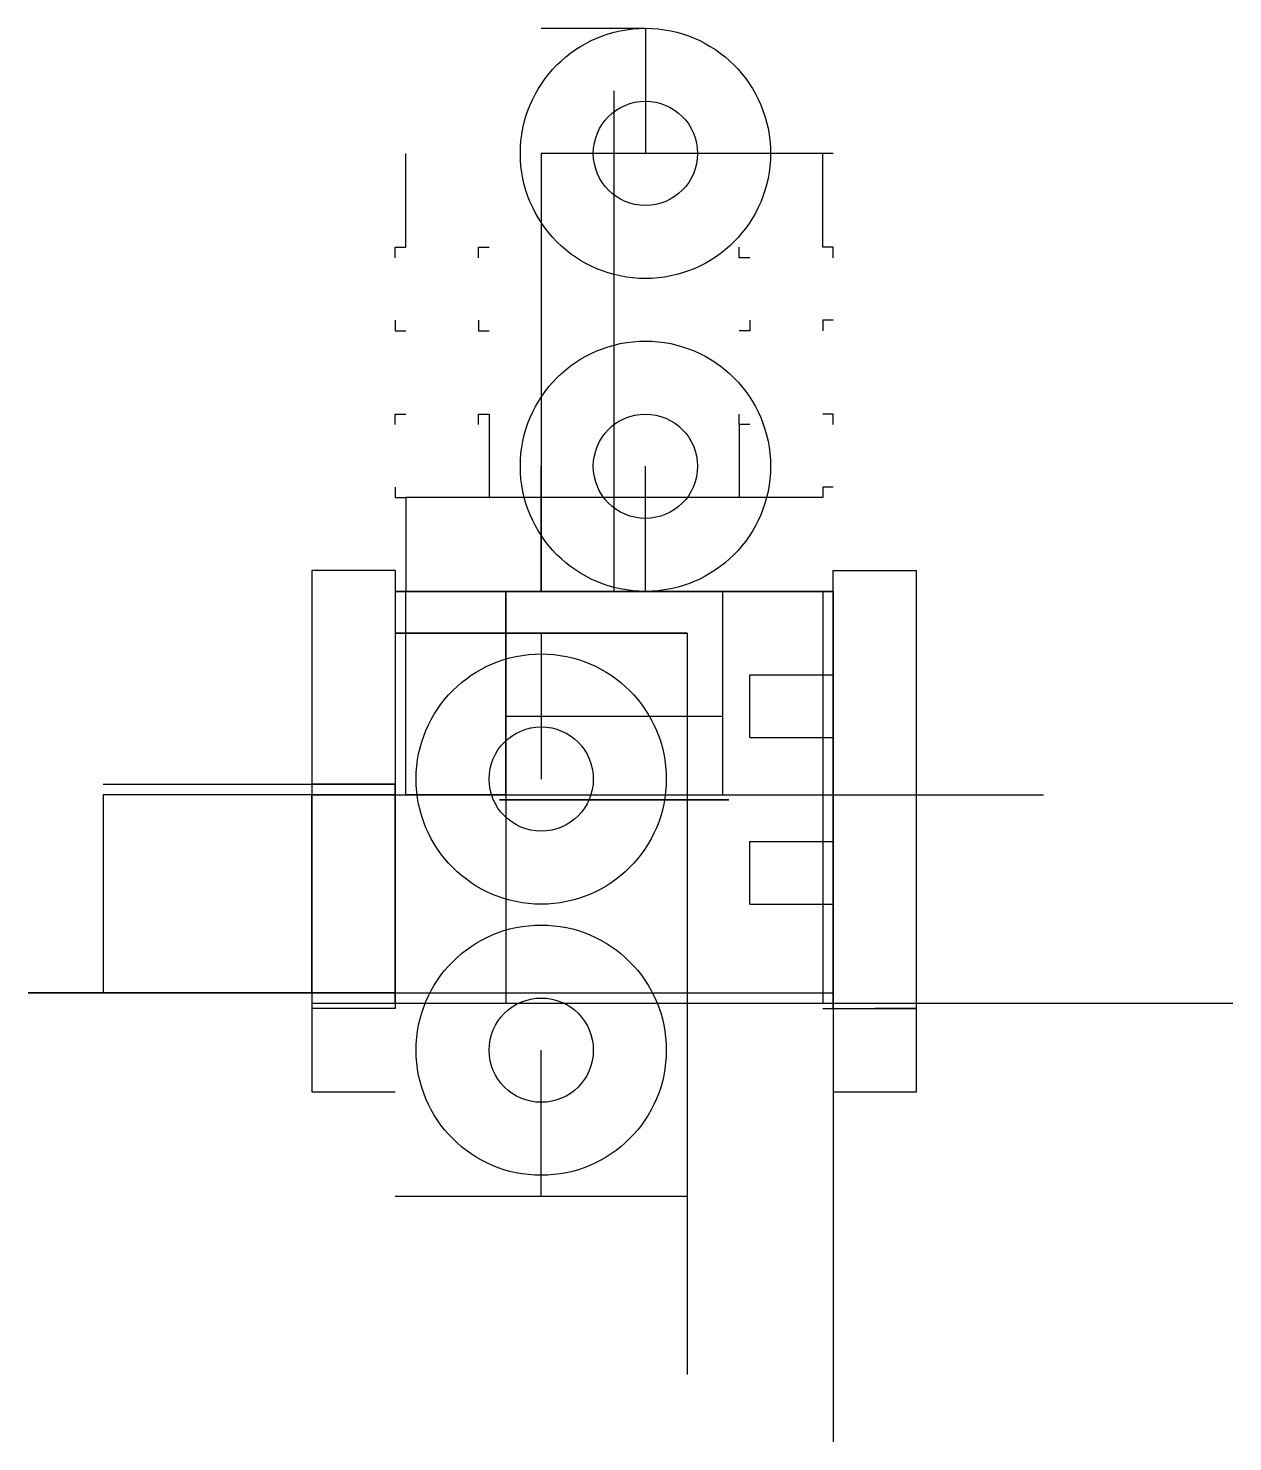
# Model space of a CAD drawing. Header units: millimetres. Extents: x -9.1 to 19.8, y -10.6 to 23.3.
import ezdxf

# ---------------------------------------------------------------- set-up
doc = ezdxf.new("R2010")
doc.units = ezdxf.units.MM
doc.layers.get('0').update_dxf_attribs({"true_color": 0xc2ced6})

msp = doc.modelspace()

# ---------------------------------------------------------------- linework, layer by layer
for p, q in [((3.25, 23.25, 2.5), (5.75, 23.25, 2.5)), ((5.75, 23.25, 2.5), (5.75, 21.25, 2.5)), ((5.75, 23.25, 2.5), (5.75, 20.25, 2.5)), ((5, 9.75, 30), (5, 21.75, 30)), ((0, 18, 30), (0, 20.25, 30)), ((10.25, 20.25), (3.25, 20.25)), ((3.25, 20.25), (3.25, 9.75)), ((3.25, 20.25), (3.25, 17.75)), ((10, 18, 30), (10, 20.25, 30)), ((-0.25, 17.75, 30), (-0.25, 18, 30)), ((-0.25, 18, 30), (0, 18, 30)), ((1.75, 17.75, 30), (1.75, 18, 30)), ((1.75, 18, 30), (2, 18, 30)), ((8, 17.75, 30), (8, 18, 30)), ((10.25, 18, 30), (10, 18, 30)), ((10.25, 17.75, 30), (10.25, 18, 30)), ((8.25, 17.75, 30), (8, 17.75, 30)), ((-0.25, 16.25, 30), (-0.25, 16, 30)), ((-0.25, 16, 30), (0, 16, 30)), ((1.75, 16.25, 30), (1.75, 16, 30)), ((1.75, 16, 30), (2, 16, 30)), ((8.25, 16, 30), (8, 16, 30)), ((8.25, 16.25, 30), (8.25, 16, 30)), ((10.25, 16.25, 30), (10, 16.25, 30)), ((10, 16.25, 30), (10, 16, 30)), ((-0.25, 13.75, 30), (-0.25, 14, 30)), ((-0.25, 14, 30), (0, 14, 30)), ((1.75, 13.75, 30), (1.75, 14, 30)), ((1.75, 14, 30), (2, 14, 30)), ((2, 14, 30), (2, 12, 30)), ((8, 13.75, 30), (8, 14, 30)), ((10.25, 14, 30), (10, 14, 30)), ((10.25, 13.75, 30), (10.25, 14, 30)), ((8.25, 13.75, 30), (8, 13.75, 30)), ((8, 13.75, 30), (8, 12, 30)), ((3.25, 9.75), (3.25, 12.75)), ((5.75, 9.75, 2.5), (5.75, 12.75, 2.5)), ((-0.25, 12.25, 30), (-0.25, 12, 30)), ((3.25, 9.75), (3.25, 12.25)), ((10.25, 12.25, 30), (10, 12.25, 30)), ((10, 12.25, 30), (10, 12, 30)), ((-0.25, 12, 30), (0, 12, 30)), ((10, 12, 30), (0, 12, 30)), ((0, 12, 30), (0, 9.75, 30)), ((-0.25, 10.25), (-2.25, 10.25)), ((-2.25, 10.25), (-2.25, -0.25)), ((-0.25, 10.25), (-0.25, 10)), ((10.25, 10), (10.25, 10.25)), ((10.25, -0.25), (10.25, 10.25)), ((10.25, 10.25), (12.25, 10.25)), ((12.25, -0.25), (12.25, 10.25)), ((-0.25, 10), (-0.25, -0.25)), ((3.25, 9.75), (-0.25, 9.75)), ((-0.25, 9.75), (-0.25, 8.75)), ((10.25, 9.75, 30), (-0.25, 9.75, 30)), ((-0.25, 9.75, 30), (-0.25, 5.125, 30)), ((-0.25, 9.75, 30), (5, 9.75, 30)), ((-0.25, 9.75, 30), (0, 9.75, 30)), ((0, 4.875, 30), (0, 9.75, 30)), ((5, 9.75, 30), (2.4, 9.75, 30)), ((2.4, 9.75, 30), (7.6, 9.75, 30)), ((2.4, 6.75, 30), (2.4, 9.75, 30)), ((2.4, 9.75, 30), (2.4, 9.75, 15)), ((2.4, 9.75, 15), (2.4, 4.875, 15)), ((2.4, 4.875, 30), (2.4, 9.75, 30)), ((10.25, 9.75), (3.25, 9.75)), ((3.25, 9.75, 2.5), (10.25, 9.75, 2.5)), ((5, 9.75, 30), (5, 9.75, 27.5)), ((5, 9.75, 27.5), (5, 9.75, 17.5)), ((7.6, 9.75, 30), (7.6, 6.75, 30)), ((7.6, 9.75, 30), (7.6, 4.875, 30)), ((7.6, 9.75, 15), (7.6, 4.875, 15)), ((10.25, 9.75, 30), (10, 9.75, 30)), ((10, 9.75, 30), (10, -0.125, 30)), ((10.25, 9.75, 30), (10.25, -10.638, 30)), ((-0.25, 8.75), (6.75, 8.75)), ((6.75, 8.75, 2.5), (-0.25, 8.75, 2.5)), ((-0.25, 8.75, 2.5), (3.25, 8.75, 2.5)), ((3.25, 8.75, 2.5), (3.25, 5.25, 2.5)), ((6.75, 8.75), (6.75, -9.023)), ((8.25, 6.25), (8.25, 7.75)), ((8.25, 7.75), (10.25, 7.75)), ((7.6, 6.75, 30), (2.4, 6.75, 30)), ((2.4, 6.75, 30), (2.4, -0.125, 30)), ((8.25, 6.25), (10.25, 6.25)), ((-7.25, 5.125, 15), (-2.25, 5.125, 15)), ((-0.25, 5.125, 30), (-2.25, 5.125, 30)), ((-2.25, 5.125, 10), (-2.25, 5.125, 15)), ((-2.25, 5.125, 15), (-0.25, 5.125, 15)), ((-2.25, 5.125, 15), (-2.25, 4.875, 15)), ((-0.25, 5.125, 30), (-0.25, 4.875, 30)), ((-0.25, -0.125, 15), (-0.25, 5.125, 15)), ((-2.25, 4.875, 30), (-7.25, 4.875, 30)), ((-2.25, 4.875, 15), (-7.25, 4.875, 15)), ((-0.25, 4.875, 30), (-2.25, 4.875, 30)), ((-2.25, 4.875, 15), (-0.25, 4.875, 15)), ((-0.25, 4.875, 30), (0, 4.875, 30)), ((2.4, 4.875, 15), (2.4, 4.875, 30)), ((2.4, 4.875, 30), (15.295, 4.875, 30)), ((7.6, 4.875, 30), (7.6, 4.875, -28.754)), ((8.25, 2.25), (8.25, 3.75)), ((8.25, 3.75), (10.25, 3.75)), ((8.25, 2.25), (10.25, 2.25)), ((-7.25, 0.125, 15), (-2.25, 0.125, 15)), ((-0.25, 0.125, 30), (-2.25, 0.125, 30)), ((-2.25, 0.125, 15), (-0.25, 0.125, 15)), ((-0.25, -0.125, 30), (-0.25, 0.125, 30)), ((-0.25, 0.125, 30), (10.25, 0.125, 30)), ((-2.25, -0.125, 30), (19.833, -0.125, 30)), ((-2.25, -0.125, 10), (-0.25, -0.125, 10)), ((-2.25, -0.125, 15), (-2.25, -0.125, 10)), ((-2.25, -0.125, 10), (-0.25, -0.125, 10)), ((-2.25, -0.125, 15), (-0.25, -0.125, 15)), ((-2.25, -0.25), (-2.25, -2.25)), ((-0.25, -0.25), (-2.25, -0.25)), ((10, -0.25), (10.25, -0.25)), ((10.25, -0.25), (12.25, -0.25)), ((12.25, -0.25), (11.25, -0.25)), ((12.25, -2.25), (12.25, -0.25)), ((3.25, -4.75, 2.5), (3.25, -1.25, 2.5)), ((-2.25, -2.25), (-0.25, -2.25)), ((10.25, -2.25), (12.25, -2.25)), ((-0.25, -4.75), (6.75, -4.75)), ((-0.25, -4.75, 2.5), (3.25, -4.75, 2.5))]:
    msp.add_line(p, q)
at = {"extrusion": (-7.4794e-15, -1, 0)}
for p, q in [((7.6, 9.75, 30), (7.6, 9.75, 13.15)), ((10, 9.75, 15), (7.6, 9.75, 15))]:
    msp.add_line(p, q, dxfattribs=at)
at = {"extrusion": (-2.66914e-15, -1, 0)}
msp.add_line((2.4, 4.875, 15), (0, 4.875, 15), dxfattribs=at)
at = {"extrusion": (4.37186e-16, 1, 2.23525e-15)}
for p, q in [((-9.05, 0.125, 28.2), (-9.05, 0.125, 28.475)), ((-9.05, 0.125, 28.2), (-9.05, 0.125, 27.925)), ((-9.05, 0.125, 28.475), (-8.45, 0.125, 28.75)), ((-9.05, 0.125, 27.925), (-8.45, 0.125, 27.65))]:
    msp.add_line(p, q, dxfattribs=at)
at = {"extrusion": (2.13163e-15, 1, 0)}
for p, q in [((-8.45, 0.125, 16.65), (-7.25, 0.125, 17.2)), ((-8.45, 0.125, 16.65), (-7.25, 0.125, 16.1)), ((-8.45, 0.125, 17.75), (-7.25, 0.125, 18.3)), ((-8.45, 0.125, 17.75), (-7.25, 0.125, 17.2)), ((-8.45, 0.125, 18.85), (-7.25, 0.125, 19.4)), ((-8.45, 0.125, 18.85), (-7.25, 0.125, 18.3)), ((-8.45, 0.125, 19.95), (-7.25, 0.125, 20.5)), ((-8.45, 0.125, 19.95), (-7.25, 0.125, 19.4)), ((-8.45, 0.125, 21.05), (-7.25, 0.125, 21.6)), ((-8.45, 0.125, 21.05), (-7.25, 0.125, 20.5)), ((-8.45, 0.125, 22.15), (-7.25, 0.125, 22.7)), ((-8.45, 0.125, 22.15), (-7.25, 0.125, 21.6)), ((-8.45, 0.125, 23.25), (-7.25, 0.125, 23.8)), ((-8.45, 0.125, 23.25), (-7.25, 0.125, 22.7)), ((-8.45, 0.125, 24.35), (-7.25, 0.125, 24.9)), ((-8.45, 0.125, 24.35), (-7.25, 0.125, 23.8)), ((-8.45, 0.125, 25.45), (-7.25, 0.125, 26)), ((-8.45, 0.125, 25.45), (-7.25, 0.125, 24.9)), ((-8.45, 0.125, 26.55), (-7.25, 0.125, 27.1)), ((-8.45, 0.125, 26.55), (-7.25, 0.125, 26)), ((-8.45, 0.125, 27.65), (-7.25, 0.125, 28.2)), ((-8.45, 0.125, 27.65), (-7.25, 0.125, 27.1)), ((-8.45, 0.125, 28.75), (-7.25, 0.125, 29.3)), ((-8.45, 0.125, 28.75), (-7.25, 0.125, 28.2)), ((-7.25, 0.125, 15.55), (-7.25, 0.125, 16.1)), ((-7.25, 0.125, 15.55), (-7.25, 0.125, 15)), ((-7.25, 0.125, 16.65), (-7.25, 0.125, 17.2)), ((-7.25, 0.125, 16.65), (-7.25, 0.125, 16.1)), ((-7.25, 0.125, 17.75), (-7.25, 0.125, 18.3)), ((-7.25, 0.125, 17.75), (-7.25, 0.125, 17.2)), ((-7.25, 0.125, 18.85), (-7.25, 0.125, 19.4)), ((-7.25, 0.125, 18.85), (-7.25, 0.125, 18.3)), ((-7.25, 0.125, 19.95), (-7.25, 0.125, 20.5)), ((-7.25, 0.125, 19.95), (-7.25, 0.125, 19.4)), ((-7.25, 0.125, 21.05), (-7.25, 0.125, 21.6)), ((-7.25, 0.125, 21.05), (-7.25, 0.125, 20.5)), ((-7.25, 0.125, 22.15), (-7.25, 0.125, 22.7)), ((-7.25, 0.125, 22.15), (-7.25, 0.125, 21.6)), ((-7.25, 0.125, 23.25), (-7.25, 0.125, 23.8)), ((-7.25, 0.125, 23.25), (-7.25, 0.125, 22.7)), ((-7.25, 0.125, 24.35), (-7.25, 0.125, 24.9)), ((-7.25, 0.125, 24.35), (-7.25, 0.125, 23.8)), ((-7.25, 0.125, 25.45), (-7.25, 0.125, 26)), ((-7.25, 0.125, 25.45), (-7.25, 0.125, 24.9)), ((-7.25, 0.125, 26.55), (-7.25, 0.125, 27.1)), ((-7.25, 0.125, 26.55), (-7.25, 0.125, 26)), ((-7.25, 0.125, 27.65), (-7.25, 0.125, 28.2)), ((-7.25, 0.125, 27.65), (-7.25, 0.125, 27.1)), ((-7.25, 0.125, 28.75), (-7.25, 0.125, 29.3)), ((-7.25, 0.125, 28.75), (-7.25, 0.125, 28.2))]:
    msp.add_line(p, q, dxfattribs=at)
for points, elevation in [([(2.4, 4.875), (2.4, 9.75)], 15), ([(2.4, 4.875), (2.4, 9.75), (2.4, 9.75)], 30), ([(-2.25, 4.875), (-7.25, 4.875), (-7.25, 0.125), (-2.25, 0.125), (-2.25, 4.875)], 30), ([(-2.25, 0.125), (-7.25, 0.125)], 30)]:
    msp.add_lwpolyline(points, dxfattribs=dict(elevation=elevation))
at = {"extrusion": (-7.4794e-15, -1, 0), "elevation": -9.75}
msp.add_lwpolyline([(10, 15), (7.6, 15), (7.6, 30), (10, 30), (10, 15)], dxfattribs=at)
at = {"extrusion": (-2.66914e-15, -1, 0), "elevation": -4.875}
msp.add_lwpolyline([(0, 15), (0, 30), (2.4, 30), (2.4, 15), (0, 15)], dxfattribs=at)
at = {"extrusion": (4.37186e-16, 1, 2.23525e-15), "elevation": 0.125}
msp.add_lwpolyline([(9.05, 27.925), (8.45, 27.65), (7.25, 28.2), (8.45, 28.75), (9.05, 28.475), (9.05, 27.925)], dxfattribs=at)
for centre, radius in [((5.75, 20.25, 2.5), 3), ((5.75, 20.25, 2.5), 1.25), ((5.75, 12.75, 2.5), 3), ((5.75, 12.75, 2.5), 1.25), ((3.25, 5.25, 2.5), 3), ((3.25, 5.25, 2.5), 1.25), ((3.25, -1.25, 2.5), 3), ((3.25, -1.25, 2.5), 1.25)]:
    msp.add_circle(centre, radius)
at = {"extrusion": (-7.4794e-15, -1, -2.36848e-16)}
for centre, radius in [((5, 27.5, -9.75), 2.5), ((5, 17.5, -9.75), 2.5), ((5, 27.5, -9.75), 1.4), ((5, 17.5, -9.75), 1.4), ((5, 27.5, -4.75), 2.5), ((5, 17.5, -4.75), 2.5)]:
    msp.add_circle(centre, radius, dxfattribs=at)
at = {"extrusion": (4.37186e-16, 1, 2.23525e-15)}
for centre in [(-5, 27.5, 4.75), (-5, 17.5, 4.75)]:
    msp.add_circle(centre, 2.75, dxfattribs=at)

doc.saveas('drawing.dxf')
